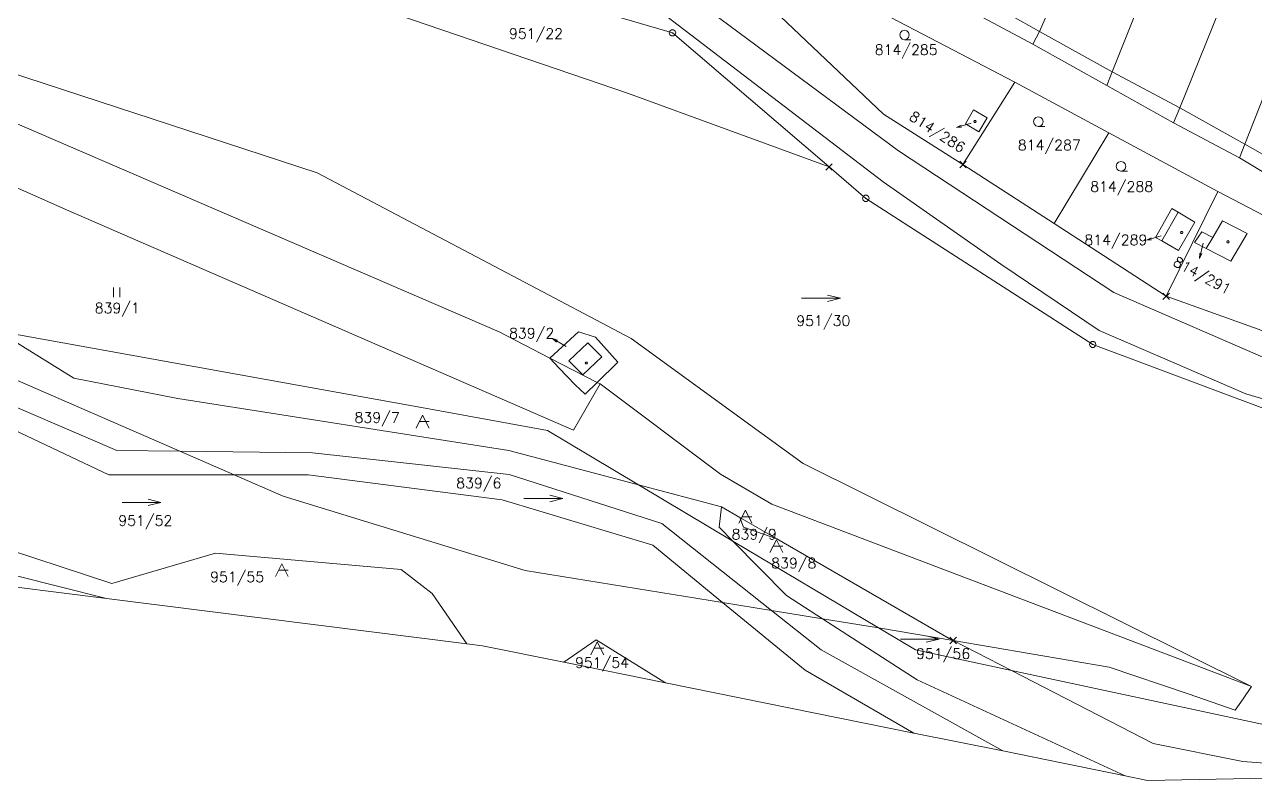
# Model space of a CAD drawing. Extents: x -443817 to 3, y -1171930 to -442383.
# Drawn here: x -441660.9 to -441470.4, y -1171930.2 to -1171813.1 of the extents above; entities that cross this region are included whole.
import ezdxf
from ezdxf.enums import TextEntityAlignment as Align

# ---------------------------------------------------------------- set-up
doc = ezdxf.new("R2010")
doc.units = 0
doc.header["$LTSCALE"] = 0.5
doc.header["$PDMODE"] = 3
doc.header["$PDSIZE"] = 0.5
for name, color, linetype, lineweight in [('KATUZ', 7, 'Continuous', 0), ('KLADPAR', 7, 'Continuous', 0), ('ZAPPAR', 7, 'Continuous', 0), ('ZNACKY', 7, 'Continuous', 0), ('ZUOB', 7, 'Continuous', 0)]:
    doc.layers.add(name, color=color, linetype=linetype, lineweight=lineweight)
doc.styles.add('ROMANS', font='romans.shx', dxfattribs={"height": 0.2})

# ---------------------------------------------------------------- blocks, each defined once
blk = doc.blocks.new('$5')
at = {"color": 0}
blk.add_line((-0.12, 0), (0.12, 0), dxfattribs=at)
at = {"color": 0, "flags": 128}
blk.add_lwpolyline([(0.15, 0.48), (0.4, 0.3), (0.5, 0.01), (0.4, -0.28), (0.15, -0.46), (-0.16, -0.46), (-0.41, -0.28), (-0.51, 0.01), (-0.41, 0.3), (-0.16, 0.48), (0.15, 0.48)], dxfattribs=at)
blk = doc.blocks.new('$435')
at = {"color": 0}
blk.add_line((1, 1), (-0.5, 1), dxfattribs=at)
at = {"color": 0, "flags": 128}
blk.add_lwpolyline([(-1, 0), (0, 2), (1, 0)], dxfattribs=at)
blk = doc.blocks.new('$238')
at = {"color": 0}
blk.add_line((-3, 0), (3, 0), dxfattribs=at)
at = {"color": 0, "flags": 128}
blk.add_lwpolyline([(1, 0.5), (3, 0), (1, -0.5)], dxfattribs=at)
blk = doc.blocks.new('$30')
at = {"color": 0, "flags": 128}
blk.add_lwpolyline([(0, 0), (-0.38, 0.1), (-0.65, 0.37), (-0.75, 0.74), (-0.65, 1.11), (-0.38, 1.38), (-0.01, 1.48), (0.36, 1.38), (0.63, 1.11), (0.73, 0.73), (0.63, 0.35), (0.36, 0.08), (-0.02, -0.02), (0.98, -0.02)], dxfattribs=at)
blk = doc.blocks.new('$489')
at = {"color": 0}
blk.add_line((-0.2, 2), (0, 3), dxfattribs=at)
at = {"color": 0, "flags": 128}
blk.add_lwpolyline([(0, 0), (0, 3), (0.2, 2)], dxfattribs=at)
blk = doc.blocks.new('$45')
at = {"color": 0, "flags": 128}
blk.add_lwpolyline([(0.09, 0.15), (0.18, 0), (0.09, -0.15), (-0.09, -0.15), (-0.18, 0), (-0.09, 0.15), (0.09, 0.15)], dxfattribs=at)
blk = doc.blocks.new('$32')
at = {"color": 0}
for p, q in [((-0.5, 1.5), (-0.5, 0)), ((0.5, 0), (0.5, 1.5))]:
    blk.add_line(p, q, dxfattribs=at)

msp = doc.modelspace()

# ---------------------------------------------------------------- linework, layer by layer
at = {"layer": 'KATUZ', "color": 7, "linetype": 'Continuous', "flags": 128}
msp.add_lwpolyline([(-441433.83, -1171929.17), (-441487.09, -1171930.21), (-441490.54, -1171929.49), (-441509.48, -1171925.65), (-441523.26, -1171922.87), (-441561.75, -1171915.08), (-441577.47, -1171911.89), (-441590.04, -1171909.35), (-441592.46, -1171909.04), (-441648.27, -1171902.02), (-441690.95, -1171896.64), (-441724.14, -1171894.56), (-441793.81, -1171899.89), (-441794.55, -1171899.95), (-441821.71, -1171902.03), (-441895.18, -1171907.65), (-441969.9, -1171897.41), (-442076.22, -1171891.41), (-442139.55, -1171870.43), (-442175.04, -1171852.23)], dxfattribs=at)
at = {"layer": 'KLADPAR', "color": 7, "linetype": 'Continuous', "flags": 128}
for points in [[(-441468.28, -1171872.9), (-441495.58, -1171862.69), (-441530.71, -1171840.06), (-441536.4, -1171835.19), (-441560.65, -1171814.44), (-441591.09, -1171805.48), (-441627.31, -1171799.61), (-441631.44, -1171798.6), (-441657.95, -1171792.09), (-441707.19, -1171779.61), (-441731.94, -1171774.67), (-441769.82, -1171767.11), (-441797.82, -1171756.9), (-441862.31, -1171737.6), (-441936.68, -1171711.78), (-441953.18, -1171698.93), (-441992.05, -1171680.94), (-442042.77, -1171656.03), (-442067.4, -1171644.19), (-442104.54, -1171626.32), (-442132.37, -1171613.52), (-442138.26, -1171610.29), (-442142.88, -1171613), (-442158.04, -1171605.03)], [(-441936.68, -1171711.78), (-441862.31, -1171737.6), (-441797.82, -1171756.9), (-441769.82, -1171767.11), (-441731.94, -1171774.67), (-441707.19, -1171779.61), (-441657.95, -1171792.09), (-441631.44, -1171798.6), (-441623, -1171804.83), (-441567.43, -1171823.83), (-441536.4, -1171835.19), (-441536.4, -1171835.19), (-441530.71, -1171840.06), (-441495.58, -1171862.69), (-441468.28, -1171872.9)], [(-441467, -1171922), (-441508.15, -1171913.18), (-441517.18, -1171908.54), (-441493.06, -1171912.65), (-441480.83, -1171916.82), (-441473.51, -1171919.32), (-441472.31, -1171917.58), (-441470.99, -1171915.66), (-441540.41, -1171881.14), (-441546.83, -1171876.47), (-441567.03, -1171861.75), (-441584.43, -1171852.57), (-441615.64, -1171836.11), (-441672.17, -1171817.6), (-441673.53, -1171823.6), (-441703.18, -1171812.61), (-441741.77, -1171802.96), (-441769.3, -1171796.08), (-441769.56, -1171795.69), (-441772, -1171792), (-441963, -1171716)], [(-441666.68, -1171775.2), (-441635.07, -1171783.23), (-441591, -1171791.54), (-441581, -1171793.88), (-441572.53, -1171793.45), (-441567.33, -1171795.45), (-441564.21, -1171796.65), (-441555.03, -1171802.01), (-441543.93, -1171811.89), (-441528, -1171827), (-441515.67, -1171834.82), (-441501.53, -1171843.93), (-441484.22, -1171855.23), (-441457.91, -1171864.67)], [(-441452.25, -1171851.47), (-441476.2, -1171839), (-441493.09, -1171829.89), (-441507.65, -1171822.05), (-441539.88, -1171805.18)], [(-441515.58, -1171810.43), (-441504.87, -1171816.18), (-441493.39, -1171822.56), (-441483.06, -1171828.38), (-441472.85, -1171833.8), (-441467.81, -1171836.83)], [(-441672.17, -1171817.6), (-441615.64, -1171836.11), (-441584.43, -1171852.57), (-441567.03, -1171861.75), (-441546.83, -1171876.47), (-441540.41, -1171881.14), (-441470.99, -1171915.66), (-441472.31, -1171917.58), (-441473.51, -1171919.32), (-441480.83, -1171916.82), (-441493.06, -1171912.65), (-441517.18, -1171908.54), (-441517.18, -1171908.54), (-441517.81, -1171908.21), (-441544.5, -1171892.77), (-441550.2, -1171889.48), (-441553.05, -1171887.83), (-441565.88, -1171884.42), (-441577.05, -1171877.76), (-441580, -1171876), (-441598.37, -1171872.68), (-441620.71, -1171868.64), (-441665.09, -1171860.63)], [(-441680.02, -1171860.47), (-441636.93, -1171879.23), (-441628.49, -1171882.9), (-441620.94, -1171886.18), (-441583.44, -1171897.69), (-441552.88, -1171902.65), (-441545.34, -1171903.87), (-441537.41, -1171905.16), (-441528.77, -1171906.56), (-441528.13, -1171906.94), (-441523, -1171910), (-441508.15, -1171913.18), (-441486.21, -1171924.48), (-441472.35, -1171927.27), (-441450.97, -1171928.86)], [(-441433.83, -1171929.17), (-441487.09, -1171930.21), (-441490.54, -1171929.49), (-441490.54, -1171929.49), (-441509.48, -1171925.65), (-441523.26, -1171922.87), (-441561.75, -1171915.08), (-441572.47, -1171908.45), (-441577.47, -1171911.89), (-441590.04, -1171909.35), (-441592.46, -1171909.04), (-441597.84, -1171901.24), (-441602.65, -1171897.52), (-441631.37, -1171895.02), (-441647.45, -1171899.69), (-441667.1, -1171893.26)]]:
    msp.add_lwpolyline(points, dxfattribs=at)
for points in [[(-441481.69, -1171763.47), (-441503.82, -1171814.2), (-441504.87, -1171816.18), (-441515.58, -1171810.43), (-441514.63, -1171808.11), (-441493.66, -1171762.81), (-441492.21, -1171759.3), (-441481.69, -1171763.47)], [(-441471.58, -1171767.81), (-441492.55, -1171820.47), (-441493.39, -1171822.56), (-441504.87, -1171816.18), (-441503.82, -1171814.2), (-441481.69, -1171763.47), (-441471.58, -1171767.81)], [(-441459.6, -1171771.09), (-441462.87, -1171778.32), (-441482.08, -1171826.05), (-441483.06, -1171828.38), (-441493.39, -1171822.56), (-441492.55, -1171820.47), (-441471.58, -1171767.81), (-441459.6, -1171771.09)], [(-441452.96, -1171783.2), (-441459.96, -1171800.98), (-441472.05, -1171831.65), (-441472.85, -1171833.8), (-441483.06, -1171828.38), (-441482.08, -1171826.05), (-441462.87, -1171778.32), (-441452.96, -1171783.2)], [(-441560.65, -1171814.44), (-441536.4, -1171835.19), (-441567.43, -1171823.83), (-441623, -1171804.83), (-441631.44, -1171798.6), (-441627.31, -1171799.61), (-441591.09, -1171805.48), (-441560.65, -1171814.44)], [(-441455.03, -1171803.14), (-441466.95, -1171834.56), (-441467.81, -1171836.83), (-441472.85, -1171833.8), (-441472.05, -1171831.65), (-441459.96, -1171800.98), (-441455.03, -1171803.14)], [(-441515.67, -1171834.82), (-441528, -1171827), (-441543.93, -1171811.89), (-441539.88, -1171805.18), (-441507.65, -1171822.05), (-441515.67, -1171834.82)], [(-441484.22, -1171855.23), (-441501.53, -1171843.93), (-441493.09, -1171829.89), (-441476.2, -1171839), (-441482.2, -1171851.14), (-441484.22, -1171855.23)], [(-441457.91, -1171864.67), (-441484.22, -1171855.23), (-441482.2, -1171851.14), (-441476.2, -1171839), (-441452.25, -1171851.47), (-441457.91, -1171864.67)], [(-441482.37, -1171842.21), (-441483.34, -1171841.64), (-441485.88, -1171846.1), (-441484.9, -1171846.66), (-441482.29, -1171848.14), (-441479.79, -1171843.73), (-441482.37, -1171842.21)], [(-441483.34, -1171841.64), (-441482.37, -1171842.21), (-441479.79, -1171843.73), (-441482.29, -1171848.14), (-441484.9, -1171846.66), (-441485.88, -1171846.1), (-441483.34, -1171841.64)], [(-441478.03, -1171847.84), (-441474.18, -1171849.81), (-441471.68, -1171845.48), (-441475.49, -1171843.53), (-441477.01, -1171846.11), (-441478.71, -1171845.24), (-441479.85, -1171846.91), (-441478.03, -1171847.84)], [(-441474.18, -1171849.81), (-441478.03, -1171847.84), (-441479.85, -1171846.91), (-441478.71, -1171845.24), (-441477.01, -1171846.11), (-441475.49, -1171843.53), (-441471.68, -1171845.48), (-441474.18, -1171849.81)], [(-441565.88, -1171884.42), (-441551.29, -1171893.13), (-441528.77, -1171906.56), (-441537.41, -1171905.16), (-441545.34, -1171903.87), (-441552.88, -1171902.65), (-441583.44, -1171897.69), (-441620.94, -1171886.18), (-441628.49, -1171882.9), (-441636.93, -1171879.23), (-441680.02, -1171860.47), (-441690, -1171856.13), (-441684.67, -1171857.09), (-441665.09, -1171860.63), (-441653.34, -1171867.89), (-441637.24, -1171871.08), (-441585.99, -1171879.09), (-441565.88, -1171884.42)], [(-441592.46, -1171909.04), (-441648.27, -1171902.02), (-441690.34, -1171891.45), (-441763.47, -1171873.42), (-441758.92, -1171871.72), (-441754.85, -1171867.29), (-441746.83, -1171865.01), (-441726.76, -1171858.95), (-441704.19, -1171867.96), (-441667.1, -1171893.26), (-441647.45, -1171899.69), (-441631.37, -1171895.02), (-441602.65, -1171897.52), (-441597.84, -1171901.24), (-441592.46, -1171909.04)], [(-441565.88, -1171884.42), (-441585.99, -1171879.09), (-441637.24, -1171871.08), (-441653.34, -1171867.89), (-441665.09, -1171860.63), (-441620.71, -1171868.64), (-441598.37, -1171872.68), (-441580, -1171876), (-441577.05, -1171877.76), (-441565.88, -1171884.42)], [(-441572.58, -1171861.58), (-441575.21, -1171860.73), (-441579.62, -1171864.79), (-441579.64, -1171864.81), (-441578.21, -1171866.38), (-441575.72, -1171868.93), (-441574.14, -1171870.36), (-441572.32, -1171868.56), (-441569.13, -1171865.41), (-441572.58, -1171861.58)], [(-441575.21, -1171860.73), (-441572.58, -1171861.58), (-441569.13, -1171865.41), (-441572.32, -1171868.56), (-441574.14, -1171870.36), (-441575.72, -1171868.93), (-441578.21, -1171866.38), (-441579.64, -1171864.81), (-441579.62, -1171864.79), (-441575.21, -1171860.73)], [(-441793.81, -1171899.89), (-441794.46, -1171895.1), (-441792.98, -1171891.99), (-441772.26, -1171876.71), (-441763.47, -1171873.42), (-441690.34, -1171891.45), (-441648.27, -1171902.02), (-441690.95, -1171896.64), (-441724.14, -1171894.56), (-441793.81, -1171899.89)], [(-441550.2, -1171889.48), (-441549.66, -1171891), (-441544.5, -1171892.77), (-441517.81, -1171908.21), (-441517.18, -1171908.54), (-441528.77, -1171906.56), (-441551.29, -1171893.13), (-441565.88, -1171884.42), (-441553.05, -1171887.83), (-441550.2, -1171889.48)], [(-441508.15, -1171913.18), (-441523, -1171910), (-441528.13, -1171906.94), (-441528.77, -1171906.56), (-441517.18, -1171908.54), (-441508.15, -1171913.18)], [(-441353.13, -1171917.21), (-441375.77, -1171922.87), (-441409.79, -1171928.7), (-441433.83, -1171929.17), (-441450.97, -1171928.86), (-441472.35, -1171927.27), (-441486.21, -1171924.48), (-441508.15, -1171913.18), (-441467, -1171922), (-441377, -1171920), (-441353.13, -1171917.21)]]:
    msp.add_lwpolyline(points, close=True, dxfattribs=at)
at = {"layer": 'KLADPAR', "color": 7, "linetype": 'Continuous'}
for p in [(-441536.4, -1171835.19), (-441515.67, -1171834.82), (-441484.22, -1171855.23), (-441517.18, -1171908.54)]:
    msp.add_point(p, dxfattribs=at)
for points in [[(-441501.53, -1171843.93), (-441515.67, -1171834.82), (-441507.65, -1171822.05), (-441493.09, -1171829.89)], [(-441515.28, -1171828.52), (-441513.19, -1171829.73), (-441511.94, -1171827.57), (-441514.03, -1171826.36)], [(-441513.19, -1171829.73), (-441515.28, -1171828.52), (-441514.03, -1171826.36), (-441511.94, -1171827.57)], [(-441549.66, -1171891), (-441550.2, -1171889.48), (-441544.5, -1171892.77)], [(-441561.75, -1171915.08), (-441577.47, -1171911.89), (-441572.47, -1171908.45)]]:
    msp.add_3dface(points, dxfattribs=at)
at = {"layer": 'ZAPPAR', "color": 7, "linetype": 'Continuous'}
for p, q in [((-441503.82, -1171814.2), (-441514.63, -1171808.11)), ((-441492.55, -1171820.47), (-441503.82, -1171814.2)), ((-441482.08, -1171826.05), (-441492.55, -1171820.47)), ((-441472.05, -1171831.65), (-441482.08, -1171826.05)), ((-441466.95, -1171834.56), (-441472.05, -1171831.65)), ((-441482.37, -1171842.21), (-441484.9, -1171846.66)), ((-441477.01, -1171846.11), (-441478.03, -1171847.84)), ((-441579.62, -1171864.79), (-441572.32, -1171868.56))]:
    msp.add_line(p, q, dxfattribs=at)
at = {"layer": 'ZAPPAR', "color": 7, "linetype": 'Continuous', "flags": 128}
for points in [[(-442211.37, -1171574.45), (-442120.64, -1171615.96), (-442030.4, -1171659.24), (-441933.05, -1171705.96), (-441887.38, -1171725.05), (-441846.45, -1171737.34), (-441769.38, -1171760.48), (-441750.9, -1171766.65), (-441593.03, -1171801.64), (-441581.59, -1171803.58), (-441562.41, -1171811.2), (-441528.02, -1171837.5), (-441509.81, -1171850.25), (-441494.58, -1171860.52), (-441471.87, -1171870.33), (-441405.73, -1171889.9), (-441391.62, -1171891.92), (-441372.74, -1171891.25), (-441360.33, -1171887.5), (-441346.04, -1171881.11), (-441309.23, -1171861.93), (-441297.32, -1171854.86)], [(-442175.21, -1171584.78), (-441979.24, -1171678.4), (-441931.3, -1171701.52), (-441885.82, -1171720.05), (-441794.68, -1171746.1), (-441766.41, -1171755.77), (-441566.85, -1171802.15), (-441525.63, -1171832.72), (-441492.3, -1171854.65), (-441461.05, -1171868.23), (-441405.12, -1171884.54), (-441390.43, -1171886.5), (-441375.04, -1171884.85), (-441362.59, -1171882.24), (-441350.78, -1171877.34), (-441312.74, -1171856.22), (-441294.12, -1171847.63)], [(-441572.32, -1171868.56), (-441571.86, -1171868.79), (-441575.98, -1171875.96), (-441654.12, -1171841.97), (-441677.16, -1171831.78), (-441697.5, -1171824.08), (-441698.66, -1171823.64), (-441699, -1171823.51), (-441699.88, -1171823.18), (-441702.5, -1171822.19), (-441704.72, -1171821.35), (-441749.93, -1171810.84), (-441761.34, -1171808.13)], [(-441673.53, -1171823.6), (-441587.5, -1171860.72), (-441579.62, -1171864.79)], [(-441704.58, -1171853.5), (-441697.18, -1171856.86), (-441686.08, -1171860.38), (-441681.3, -1171867.09), (-441647.9, -1171882.89), (-441628.49, -1171882.9)], [(-441680.02, -1171860.47), (-441668.57, -1171869.71), (-441646.68, -1171879.1), (-441636.93, -1171879.23)], [(-441470.99, -1171915.66), (-441545.26, -1171887.43), (-441553.23, -1171882.76), (-441571.86, -1171868.79)], [(-441545.34, -1171903.87), (-441562.3, -1171890.42), (-441585.95, -1171882.84), (-441616.38, -1171879.49), (-441636.93, -1171879.23)], [(-441552.88, -1171902.65), (-441563.68, -1171893.78), (-441587.02, -1171886.75), (-441617.03, -1171882.9), (-441628.49, -1171882.9)], [(-441553.05, -1171887.83), (-441553.4, -1171890.98), (-441551.29, -1171893.13)], [(-441551.29, -1171893.13), (-441543, -1171901.55), (-441537.41, -1171905.16)], [(-441552.88, -1171902.65), (-441540.11, -1171913.13), (-441523.26, -1171922.87)], [(-441509.48, -1171925.65), (-441537.6, -1171910.01), (-441545.34, -1171903.87)], [(-441537.41, -1171905.16), (-441522.75, -1171914.63), (-441490.54, -1171929.49)]]:
    msp.add_lwpolyline(points, dxfattribs=at)
at = {"layer": 'ZAPPAR', "color": 7, "linetype": 'Continuous'}
msp.add_3dface([(-441574.53, -1171867.38), (-441576.69, -1171865.23), (-441573.73, -1171862.42), (-441571.56, -1171864.58)], dxfattribs=at)
at = {"layer": 'ZUOB', "color": 7, "linetype": 'Continuous', "flags": 128}
msp.add_lwpolyline([(-441433.83, -1171929.17), (-441487.09, -1171930.21), (-441490.54, -1171929.49), (-441509.48, -1171925.65), (-441523.26, -1171922.87), (-441561.75, -1171915.08), (-441577.47, -1171911.89), (-441590.04, -1171909.35), (-441592.46, -1171909.04), (-441648.27, -1171902.02), (-441690.95, -1171896.64), (-441724.14, -1171894.56), (-441793.81, -1171899.89), (-441794.55, -1171899.95), (-441821.71, -1171902.03), (-441895.18, -1171907.65), (-441969.9, -1171897.41), (-442076.22, -1171891.41), (-442139.55, -1171870.43), (-442175.04, -1171852.23)], dxfattribs=at)

# ---------------------------------------------------------------- block references
at = {"layer": 'KLADPAR', "color": 7, "linetype": 'Continuous'}
for name, p in [('$30', (-441524.71, -1171815.48)), ('$45', (-441513.8, -1171828.14)), ('$30', (-441504, -1171828.9)), ('$30', (-441491.2, -1171835.83)), ('$45', (-441481.79, -1171845.35)), ('$45', (-441474.66, -1171846.78)), ('$32', (-441646.69, -1171855.34)), ('$238', (-441537.65, -1171855.54)), ('$45', (-441573.99, -1171865.56)), ('$435', (-441599.33, -1171875.64)), ('$238', (-441642.84, -1171887.14)), ('$238', (-441580.64, -1171886.55)), ('$435', (-441549.36, -1171890.36)), ('$435', (-441544.55, -1171894.93)), ('$435', (-441621.12, -1171898.65)), ('$238', (-441522.36, -1171908.31)), ('$435', (-441572.29, -1171910.75))]:
    msp.add_blockref(name, p, dxfattribs=at)
at = {"layer": 'KLADPAR', "color": 7, "linetype": 'Continuous', "xscale": 0.8, "yscale": 0.8}
for p, rotation in [((-441514.39, -1171828.41), 106.44983), ((-441484.98, -1171845.86), 106.44983), ((-441478.49, -1171847.02), 166.501529), ((-441577.12, -1171862.98), 60.045976)]:
    msp.add_blockref('$489', p, dxfattribs=dict(at, rotation=rotation))
at = {"layer": 'ZNACKY', "color": 7, "linetype": 'Continuous'}
for p in [(-441560.65, -1171814.44), (-441530.71, -1171840.06), (-441495.58, -1171862.69)]:
    msp.add_blockref('$5', p, dxfattribs=at)

# ---------------------------------------------------------------- texts
at = {"layer": 'KLADPAR', "color": 7, "linetype": 'Continuous', "style": 'ROMANS'}
for s, p in [('951/22', (-441581.78, -1171813.73)), ('814/285', (-441524.47, -1171816.24)), ('814/287', (-441502.3, -1171831)), ('814/288', (-441491.1, -1171837.43)), ('814/289', (-441492, -1171845.69)), ('839/1', (-441646.59, -1171856.24)), ('951/30', (-441537.29, -1171858.22)), ('839/2', (-441582.45, -1171860.14)), ('839/7', (-441606.37, -1171873.2)), ('839/6', (-441590.63, -1171883.35)), ('951/52', (-441642.26, -1171889.16)), ('839/9', (-441547.99, -1171891.28)), ('839/8', (-441541.86, -1171895.76)), ('951/55', (-441628.05, -1171897.88)), ('951/56', (-441518.74, -1171909.78)), ('951/54', (-441571.55, -1171911.16))]:
    msp.add_text(s, height=1.6, dxfattribs=at).set_placement(p, align=Align.TOP_CENTER)
for s, rotation, p in [('814/286', 326.987, (-441519.2, -1171829.08)), ('814/291', 331.456, (-441478.26, -1171851.28))]:
    msp.add_text(s, height=1.6, rotation=rotation, dxfattribs=at).set_placement(p, align=Align.TOP_CENTER)

doc.saveas('drawing.dxf')
